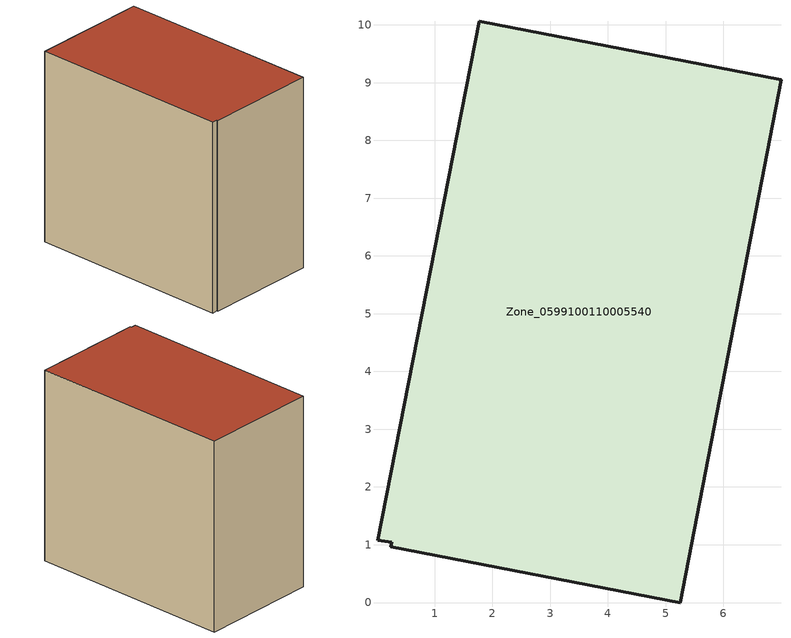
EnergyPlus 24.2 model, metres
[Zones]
Zone_0599100110005540
 floor ground (C_G): 0.01,1.08 1.77,10.06 7,9.05 5.25,0 0.24,0.97 0.26,1.04 z0
 wall outside (C_F): 7,9.05 1.77,10.06 0.01,1.08 0.26,1.04 0.24,0.97 5.25,0 7,9.05 z0:8.65
 roof outside (C_R): 1.77,10.06 0.01,1.08 0.26,1.04 0.24,0.97 5.25,0 7,9.05 z8.65
[BUILDING]
Pand.0599100110005540: North Axis=0; Terrain=City; Loads Convergence Tolerance Value=0.04; Temperature Convergence Tolerance Value=0.4; Solar Distribution=FullExterior; Maximum Number of Warmup Days=25; Minimum Number of Warmup Days=1
[Site:Location]
Rotterdam.The.Hague.AP_ZH_NLD Design_Conditions: Latitude=51.96; Longitude=4.45; Time Zone=1; Elevation=-4.5
[SITE:GROUNDTEMPERATURE:BUILDINGSURFACE]
18, 18, 18, 18, 18, 18, 18, 18, 18, 18, 18, 18
[MATERIAL] Thermal Absorptance=0.9; Solar Absorptance=0.7; Visible Absorptance=0.7
Name | Roughness | Thickness | Conductivity | Density | Specific Heat
G.TC.2015-2018 | MediumSmooth | 0.15 | 0.0428571 | 540 | 1210
F.TC.2015-2018 | Rough | 0.3 | 0.0666667 | 1920 | 840
R.TC.2015-2018 | MediumRough | 0.2 | 0.0333333 | 1500 | 1000
[CONSTRUCTION]
C_G: G.TC.2015-2018
C_F: F.TC.2015-2018
C_R: R.TC.2015-2018
[ZONE]
Zone_0599100110005540: Type=1; Multiplier=1; Ceiling Height=Autocalculate; Volume=Autocalculate; Floor Area=autocalculate; Part of Total Floor Area=Yes
[ZONEINFILTRATION:DESIGNFLOWRATE]
Infil_Zone_0599100110005540: Zone or ZoneList or Space or SpaceList=Zone_0599100110005540; Schedule=AlwaysOn; Design Flow Rate Calculation Method=Flow/Area; Flow Rate per Floor Area=0.0015; Constant Term Coefficient=1; Temperature Term Coefficient=0; Velocity Term Coefficient=0; Velocity Squared Term Coefficient=0
[HVACTEMPLATE:ZONE:IDEALLOADSAIRSYSTEM]
Zone_0599100110005540: Maximum Heating Supply Air Temperature=50; Minimum Cooling Supply Air Temperature=13; Maximum Heating Supply Air Humidity Ratio=0.0156; Minimum Cooling Supply Air Humidity Ratio=0.0077; Heating Limit=NoLimit; Cooling Limit=NoLimit; Dehumidification Control Type=ConstantSensibleHeatRatio; Cooling Sensible Heat Ratio=0.7; Dehumidification Setpoint=60; Humidification Control Type=None; Humidification Setpoint=30; Outdoor Air Method=None; Outdoor Air Flow Rate per Person=0.00944; Outdoor Air Flow Rate per Zone Floor Area=0; Outdoor Air Flow Rate per Zone=0; Demand Controlled Ventilation Type=None; Outdoor Air Economizer Type=NoEconomizer; Heat Recovery Type=None; Sensible Heat Recovery Effectiveness=0.7; Latent Heat Recovery Effectiveness=0.65
[ZONECONTROL:THERMOSTAT]
ThermostatControl_Zone_0599100110005540: Zone or ZoneList=Zone_0599100110005540; Control Type Schedule=DualSetpointControlType; Control 1=Thermostat_Zone_0599100110005540; Temperature Difference Between Cutout And Setpoint=0
[THERMOSTATSETPOINT:DUALSETPOINT]
Thermostat_Zone_0599100110005540: Heating Setpoint Temperature Schedule=HeatingSetpoint_Zone_0599100110005540; Cooling Setpoint Temperature Schedule=CoolingSetpoint_Zone_0599100110005540
[SCHEDULE:COMPACT]
HeatingSetpoint_Zone_0599100110005540: Through: 12/31, For: AllDays, Until: 24:00, 21
CoolingSetpoint_Zone_0599100110005540: Through: 12/31, For: AllDays, Until: 24:00, 24
DualSetpointControlType: Through: 12/31, For: AllDays, Until: 24:00, 4
AlwaysOn: Through: 12/31, For: AllDays, Until: 24:00, 1
